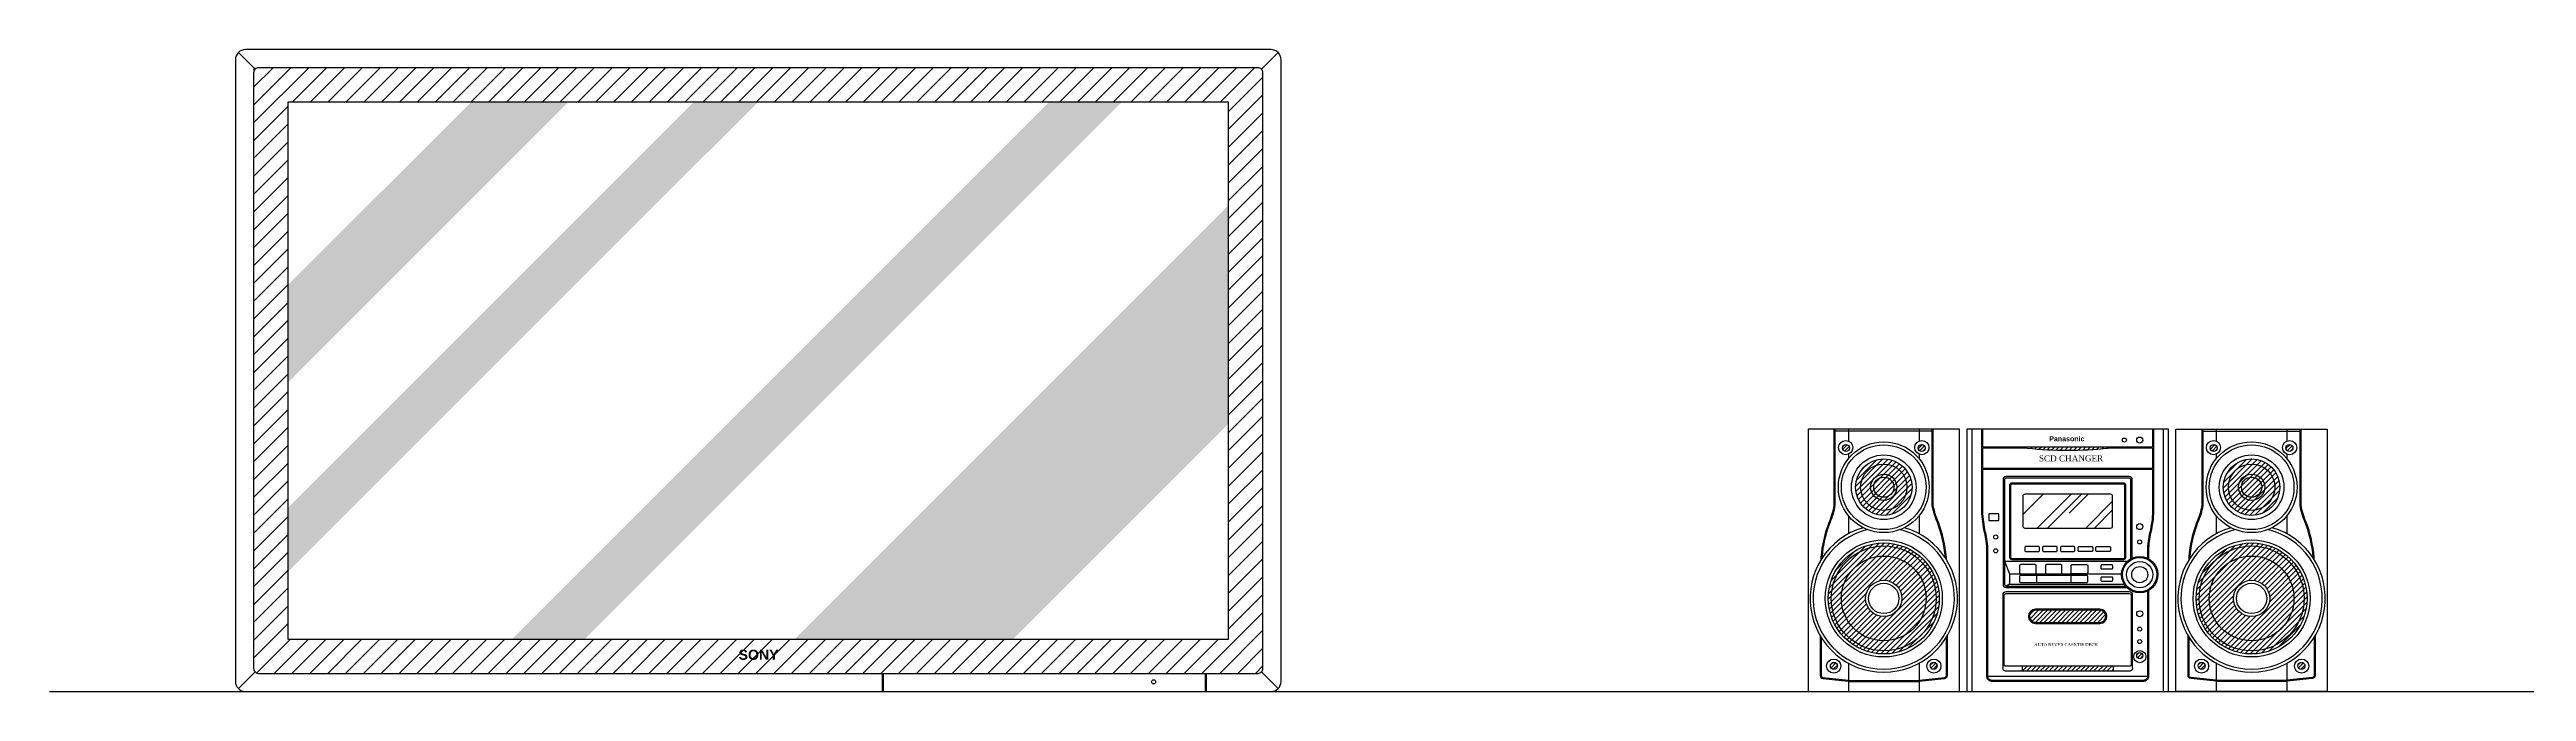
# Model space of a CAD drawing. Header units: millimetres. Extents: x 4513 to 24862, y 3359 to 11488.
# Drawn here: x 4513 to 6967, y 3380 to 4016 of the extents above; entities that cross this region are included whole.
import ezdxf
from ezdxf.enums import TextEntityAlignment as Align

# ---------------------------------------------------------------- set-up
doc = ezdxf.new("R2010")
doc.units = ezdxf.units.MM
doc.layers.add('dwgmodels.com', color=169, linetype='Continuous')
doc.styles.add('HT2', font='swisseb.ttf')
doc.styles.add('STYLE4', font='dutcheb.ttf')
doc.styles.add('STYLE5', font='dutchi.ttf')
pattern_1 = [(45, (-46456.77, 7654.593), (-2.65165043, 2.65165043), [])]
pattern_2 = [(45, (-46456.7701, 7654.593), (-1.76776695, 1.76776695), [])]
pattern_3 = [(45, (-46456.77, 7654.593), (-2.2097087, 2.2097087), [])]

msp = doc.modelspace()

# ---------------------------------------------------------------- hatches: boundary and pattern name
h = msp.add_hatch()
h.set_pattern_fill('ANSI31,_O', color=256, scale=100)
h.set_pattern_definition([(45, (-12513.356, 1882.48), (-8.838835, 8.838835), [])])
h.paths.add_polyline_path([(4715.1, 3998.2), (5715.1, 3998.2), (5715.1, 3398.2), (4715.1, 3398.2)])
h.paths.add_polyline_path([(4749.1, 3432.2), (5681.1, 3432.2), (5681.1, 3964.2), (4749.1, 3964.2)], flags=16)
h.paths.add_polyline_path([(5188.6, 3408.7), (5242.2, 3408.7), (5242.2, 3424.5), (5188.6, 3424.5)], flags=24)
h = msp.add_hatch()
h.set_pattern_fill('AR-SAND,_O', color=256, scale=5)
h.set_pattern_definition([(37.5, (-46514.828, 8725.418), (-0.3149668, 9.6341188), [0, -7.6, 0, -8.5, 0, -8.125]), (7.5, (-46514.828, 8725.418), (8.8488835, 14.1107303), [0, -4.1, 0, -6.85, 0, -2.625]), (327.5, (-46520.978, 8725.418), (15.5707093, 0.0282953), [0, -2.5, 0, -9, 0, -11.75]), (317.5, (-46520.978, 8725.418), (15.030633, 4.3883778), [0, -1.25, 0, -5.9, 0, -6.75])])
h.paths.add_polyline_path([(5027.1, 3964.2), (4930.5, 3964.2), (4749.1, 3782.9), (4749.1, 3686.2)])
h.paths.add_polyline_path([(5214.8, 3964.2), (5151.1, 3964.2), (4749.1, 3562.2), (4749.1, 3498.6)])
h.paths.add_polyline_path([(5575.4, 3964.2), (5503.3, 3964.2), (4971.3, 3432.2), (5043.4, 3432.2)])
h.paths.add_polyline_path([(5681.1, 3645.7), (5681.1, 3862.1), (5251.3, 3432.2), (5467.6, 3432.2)])
h = msp.add_hatch()
h.set_pattern_fill('ANSI31,_O', color=256, scale=20)
h.set_pattern_definition(pattern_2)
h.paths.add_polyline_path([(6289.2, 3621.5, 1), (6296.2, 3621.5, 1)])
h = msp.add_hatch()
h.set_pattern_fill('ANSI31,_O', color=256, scale=30)
h.set_pattern_definition(pattern_1)
edge = h.paths.add_edge_path()
edge.add_arc((6330.2, 3582.6), 28, 0, 360)
h = msp.add_hatch()
h.set_pattern_fill('ANSI31,_O', color=256, scale=20)
h.set_pattern_definition(pattern_2)
h.paths.add_polyline_path([(6371.2, 3621.5, 1), (6364.2, 3621.5, 1)])
h = msp.add_hatch()
h.set_pattern_fill('ANSI31,_O', color=256, scale=25)
h.set_pattern_definition(pattern_3)
h.paths.add_polyline_path([(6552.4, 3621.2), (6552.4, 3622.2), (6472.4, 3622.2), (6472.4, 3621.2, 0.052758)])
h = msp.add_hatch()
h.set_pattern_fill('ANSI31,_O', color=256, scale=20)
h.set_pattern_definition(pattern_2)
h.paths.add_polyline_path([(6660.6, 3621.5, 1), (6653.6, 3621.5, 1)])
h = msp.add_hatch()
h.set_pattern_fill('ANSI31,_O', color=256, scale=30)
h.set_pattern_definition(pattern_1)
edge = h.paths.add_edge_path()
edge.add_arc((6694.6, 3582.6), 28, 0, 360)
h = msp.add_hatch()
h.set_pattern_fill('ANSI31,_O', color=256, scale=20)
h.set_pattern_definition(pattern_2)
h.paths.add_polyline_path([(6728.6, 3621.5, 1), (6735.6, 3621.5, 1)])
h = msp.add_hatch()
h.set_pattern_fill('AR-RROOF,_O', color=256, scale=40, angle=45)
h.set_pattern_definition([(45, (-46446.49, 7747.575), (33.941125, 90.509668), [600, -80, 200, -40]), (45, (-46423.01, 7799.335), (-65.90235, 9.33381), [120, -13.2, 240, -30]), (45, (-46456.388, 7785.76), (128.127749, 166.028672), [320, -56, 160, -40])])
h.paths.add_polyline_path([(6469.9, 3575.7, 0.414214), (6467.9, 3573.7), (6467.9, 3544.1, 0.414214), (6469.9, 3542.1), (6554.9, 3542.1, 0.414214), (6556.9, 3544.1), (6556.9, 3573.7, 0.414214), (6554.9, 3575.7)])
h = msp.add_hatch()
h.set_pattern_fill('ANSI31,_O', color=256, scale=30)
h.set_pattern_definition(pattern_1)
edge = h.paths.add_edge_path()
edge.add_arc((6330.2, 3472.4), 55, 0, 360)
edge = h.paths.add_edge_path(flags=17)
edge.add_arc((6330.2, 3472.4), 18, 0, 360)
h = msp.add_hatch()
h.set_pattern_fill('ANSI31,_O', color=256, scale=30)
h.set_pattern_definition(pattern_1)
edge = h.paths.add_edge_path()
edge.add_arc((6694.6, 3472.4), 55, 0, 360)
edge = h.paths.add_edge_path(flags=17)
edge.add_arc((6694.6, 3472.4), 18, 0, 360)
h = msp.add_hatch()
h.set_pattern_fill('ANSI31,_O', color=256, scale=25)
h.set_pattern_definition(pattern_3)
h.paths.add_polyline_path([(6544.4, 3448.7, 0.980188), (6544.4, 3460.7), (6480.4, 3460.7, 0.980188), (6480.4, 3448.7)])
h = msp.add_hatch()
h.set_pattern_fill('ANSI31,_O', color=256, scale=20)
h.set_pattern_definition(pattern_2)
h.paths.add_polyline_path([(6586.8, 3415.7, 1), (6580.8, 3415.7, 1)])
h = msp.add_hatch()
h.set_pattern_fill('ANSI31,_O', color=256, scale=20)
h.set_pattern_definition(pattern_2)
h.paths.add_polyline_path([(6277.3, 3405.6, 1), (6284.3, 3405.6, 1)])
h = msp.add_hatch()
h.set_pattern_fill('ANSI31,_O', color=256, scale=20)
h.set_pattern_definition(pattern_2)
h.paths.add_polyline_path([(6383.1, 3405.6, 1), (6376.1, 3405.6, 1)])
h = msp.add_hatch()
h.set_pattern_fill('ANSI31,_O', color=256, scale=25)
h.set_pattern_definition(pattern_3)
h.paths.add_polyline_path([(6467.2, 3405.2), (6467.2, 3400.2), (6557.6, 3400.2), (6557.6, 3405.2)])
h = msp.add_hatch()
h.set_pattern_fill('ANSI31,_O', color=256, scale=20)
h.set_pattern_definition(pattern_2)
h.paths.add_polyline_path([(6648.7, 3405.6, 1), (6641.7, 3405.6, 1)])
h = msp.add_hatch()
h.set_pattern_fill('ANSI31,_O', color=256, scale=20)
h.set_pattern_definition(pattern_2)
h.paths.add_polyline_path([(6740.5, 3405.6, 1), (6747.5, 3405.6, 1)])

# ---------------------------------------------------------------- linework, layer by layer
for p, q in [((4716.6, 3996.8), (4700.1, 4013.3)), ((5713.7, 3996.8), (5730.2, 4013.3)), ((6405.2, 3640.2), (6255.2, 3640.2)), ((6255.2, 3640.2), (6255.2, 3380.2)), ((6378.2, 3638.2), (6282.2, 3638.2)), ((6295.2, 3640.2), (6295.2, 3628.2)), ((6365.2, 3640.2), (6365.2, 3628.2)), ((6405.2, 3380.2), (6405.2, 3640.2)), ((6612.4, 3640.2), (6412.4, 3640.2)), ((6412.4, 3640.2), (6412.4, 3380.2)), ((6417.4, 3640.2), (6417.4, 3380.2)), ((6607.4, 3380.2), (6607.4, 3640.2)), ((6612.4, 3380.2), (6612.4, 3640.2)), ((6619.6, 3640.2), (6769.6, 3640.2)), ((6619.6, 3380.2), (6619.6, 3640.2)), ((6646.6, 3638.2), (6742.6, 3638.2)), ((6659.6, 3640.2), (6659.6, 3628.2)), ((6729.6, 3640.2), (6729.6, 3628.2)), ((6769.6, 3640.2), (6769.6, 3380.2)), ((6295.2, 3615.3), (6295.2, 3610.9)), ((6365.2, 3615.3), (6365.2, 3610.9)), ((6596.4, 3622.2), (6428.4, 3622.2)), ((6472.4, 3621.2), (6428.4, 3621.2)), ((6472.4, 3621.2), (6472.4, 3622.2)), ((6552.4, 3621.2), (6552.4, 3622.2)), ((6596.4, 3621.2), (6552.4, 3621.2)), ((6659.6, 3615.3), (6659.6, 3610.9)), ((6729.6, 3615.3), (6729.6, 3610.9)), ((6596.4, 3601.2), (6428.4, 3601.2)), ((6596.4, 3600.2), (6428.4, 3600.2)), ((6295.2, 3554.3), (6295.2, 3536.4)), ((6365.2, 3554.3), (6365.2, 3536.4)), ((6659.6, 3554.3), (6659.6, 3536.4)), ((6729.6, 3554.3), (6729.6, 3536.4)), ((6449.9, 3509.2), (6454.9, 3496.7)), ((6449.9, 3509.2), (6571.6, 3509.2)), ((6454.9, 3486.7), (6451.4, 3484.7)), ((6454.9, 3496.7), (6454.9, 3486.7)), ((6454.9, 3496.7), (6565.9, 3496.7)), ((6454.9, 3486.7), (6568.4, 3486.7)), ((6481.6, 3495.3), (6481.6, 3488.2)), ((6515.5, 3495.3), (6515.5, 3488.2)), ((4716.6, 3399.7), (4700.1, 3383.2)), ((5337.8, 3398.2), (5337.8, 3380.2)), ((5338.8, 3398.2), (5338.8, 3380.2)), ((5657.8, 3398.2), (5657.8, 3380.2)), ((5658.8, 3398.2), (5658.8, 3380.2)), ((5713.7, 3399.7), (5730.2, 3383.2)), ((6295.2, 3408.3), (6295.2, 3380.2)), ((6365.2, 3408.3), (6365.2, 3380.2)), ((6591.4, 3395), (6433.4, 3395)), ((6467.2, 3405.2), (6467.2, 3400.2)), ((6557.6, 3405.2), (6557.6, 3400.2)), ((6659.6, 3408.3), (6659.6, 3380.2)), ((6729.6, 3408.3), (6729.6, 3380.2)), ((6255.2, 3380.2), (6405.2, 3380.2)), ((6412.4, 3380.2), (6612.4, 3380.2)), ((6769.6, 3380.2), (6619.6, 3380.2))]:
    msp.add_line(p, q)
for points in [[(4707.1, 3380.2), (5723.1, 3380.2, 0.414214), (5733.1, 3390.2), (5733.1, 4006.2, 0.414214), (5723.1, 4016.2), (4707.1, 4016.2, 0.414214), (4697.1, 4006.2), (4697.1, 3390.2, 0.414214)], [(4720.1, 3398.2), (5710.1, 3398.2, 0.414214), (5715.1, 3403.2), (5715.1, 3993.2, 0.414214), (5710.1, 3998.2), (4720.1, 3998.2, 0.414214), (4715.1, 3993.2), (4715.1, 3403.2, 0.414214)], [(6567.9, 3586.7), (6456.9, 3586.7, 0.414214), (6454.9, 3584.7), (6454.9, 3513.1, 0.414214), (6456.9, 3511.1), (6567.9, 3511.1, 0.414214), (6569.9, 3513.1), (6569.9, 3584.7, 0.414214)], [(6567.9, 3585.7), (6456.9, 3585.7, 0.414214), (6455.9, 3584.7), (6455.9, 3513.1, 0.414214), (6456.9, 3512.1), (6567.9, 3512.1, 0.414214), (6568.9, 3513.1), (6568.9, 3584.7, 0.414214)], [(6554.9, 3575.7), (6469.9, 3575.7, 0.414214), (6467.9, 3573.7), (6467.9, 3544.1, 0.414214), (6469.9, 3542.1), (6554.9, 3542.1, 0.414214), (6556.9, 3544.1), (6556.9, 3573.7, 0.414214)], [(6434.8, 3549.5), (6443.5, 3549.5, 0.414214), (6444.1, 3550.1), (6444.1, 3555.6, 0.414214), (6443.5, 3556.2), (6434.8, 3556.2, 0.414214), (6434.2, 3555.6), (6434.2, 3550.1, 0.414214)], [(6471, 3518.8), (6483.4, 3518.8, 0.414214), (6484.4, 3519.8), (6484.4, 3522.9, 0.414214), (6483.4, 3523.9), (6471, 3523.9, 0.414214), (6470, 3522.9), (6470, 3519.8, 0.414214)], [(6488.6, 3518.8), (6501, 3518.8, 0.414214), (6502, 3519.8), (6502, 3522.9, 0.414214), (6501, 3523.9), (6488.6, 3523.9, 0.414214), (6487.6, 3522.9), (6487.6, 3519.8, 0.414214)], [(6506.2, 3518.8), (6518.6, 3518.8, 0.414214), (6519.6, 3519.8), (6519.6, 3522.9, 0.414214), (6518.6, 3523.9), (6506.2, 3523.9, 0.414214), (6505.2, 3522.9), (6505.2, 3519.8, 0.414214)], [(6536.2, 3518.8), (6523.7, 3518.8, -0.414214), (6522.7, 3519.8), (6522.7, 3522.9, -0.414214), (6523.7, 3523.9), (6536.2, 3523.9, -0.414214), (6537.2, 3522.9), (6537.2, 3519.8, -0.414214)], [(6553.8, 3518.8), (6541.3, 3518.8, -0.414214), (6540.3, 3519.8), (6540.3, 3522.9, -0.414214), (6541.3, 3523.9), (6553.8, 3523.9, -0.414214), (6554.8, 3522.9), (6554.8, 3519.8, -0.414214)], [(6465.8, 3496.7), (6480.3, 3496.7, 0.414214), (6481.3, 3497.7), (6481.3, 3504.9, 0.414214), (6480.3, 3505.9), (6465.8, 3505.9, 0.414214), (6464.8, 3504.9), (6464.8, 3497.7, 0.414214)], [(6465.8, 3488.2), (6531.2, 3488.2, 0.414214), (6532.2, 3489.2), (6532.2, 3494.3, 0.414214), (6531.2, 3495.3), (6465.8, 3495.3, 0.414214), (6464.8, 3494.3), (6464.8, 3489.2, 0.414214)], [(6491.3, 3496.7), (6505.7, 3496.7, 0.414214), (6506.7, 3497.7), (6506.7, 3504.9, 0.414214), (6505.7, 3505.9), (6491.3, 3505.9, 0.414214), (6490.3, 3504.9), (6490.3, 3497.7, 0.414214)], [(6531.2, 3496.7), (6516.8, 3496.7, -0.414214), (6515.8, 3497.7), (6515.8, 3504.9, -0.414214), (6516.8, 3505.9), (6531.2, 3505.9, -0.414214), (6532.2, 3504.9), (6532.2, 3497.7, -0.414214)], [(6546.2, 3501.6), (6556.2, 3501.6, 0.414214), (6557, 3502.4), (6557, 3504.9, 0.414214), (6556.2, 3505.7), (6546.2, 3505.7, 0.414214), (6545.4, 3504.9), (6545.4, 3502.4, 0.414214)], [(6546.2, 3489.5), (6556.2, 3489.5, 0.414214), (6557, 3490.3), (6557, 3492.8, 0.414214), (6556.2, 3493.6), (6546.2, 3493.6, 0.414214), (6545.4, 3492.8), (6545.4, 3490.3, 0.414214)], [(6451.4, 3479.2), (6573.4, 3479.2, -0.414214), (6576.4, 3476.2), (6576.4, 3404.2, -0.485333), (6573.4, 3400.2), (6451.4, 3400.2, -0.485333), (6448.4, 3404.2), (6448.4, 3476.2, -0.414214)], [(6451.4, 3477.2), (6573.4, 3477.2, -0.414214), (6575.4, 3475.2), (6575.4, 3408.1, -0.500722), (6573.4, 3405.2), (6451.4, 3405.2, -0.500722), (6449.4, 3408.1), (6449.4, 3475.2, -0.414214)], [(6544.4, 3447.7, 0.981644), (6544.4, 3461.7), (6480.4, 3461.7, 0.981644), (6480.4, 3447.7)], [(6544.4, 3448.7, 0.980188), (6544.4, 3460.7), (6480.4, 3460.7, 0.980188), (6480.4, 3448.7)]]:
    msp.add_lwpolyline(points, format="xyb", close=True)
msp.add_lwpolyline([(4749.1, 3432.2), (5681.1, 3432.2), (5681.1, 3964.2), (4749.1, 3964.2)], close=True)
for points in [[(6268.2, 3510.9), (6268.2, 3513.4, -0.066662), (6276.1, 3548, 0.061923), (6281.2, 3564.7), (6281.2, 3640.2)], [(6269.2, 3512.5), (6269.2, 3513.3, -0.066517), (6277, 3547.6, 0.062116), (6282.2, 3564.6), (6282.2, 3640.2)], [(6391.2, 3512.5), (6391.2, 3513.3, 0.066517), (6383.4, 3547.6, -0.062116), (6378.2, 3564.6), (6378.2, 3640.2)], [(6392.2, 3510.9), (6392.2, 3513.4, 0.066662), (6384.3, 3548, -0.061923), (6379.2, 3564.7), (6379.2, 3640.2)], [(6592.4, 3480.2), (6592.4, 3395.2, -0.414214), (6587.4, 3390.2), (6437.4, 3390.2, -0.414214), (6432.4, 3395.2), (6432.4, 3518.2, 0.054483), (6430.6, 3535.4, -0.043199), (6427.4, 3556.1), (6427.4, 3640.2)], [(6597.4, 3640.2), (6597.4, 3556.1, -0.043199), (6594.2, 3535.4, 0.054483), (6592.4, 3518.2), (6592.4, 3511.8)], [(6632.6, 3510.9), (6632.6, 3513.4, -0.066662), (6640.5, 3548, 0.061923), (6645.6, 3564.7), (6645.6, 3640.2)], [(6633.6, 3512.5), (6633.6, 3513.3, -0.066517), (6641.4, 3547.6, 0.062116), (6646.6, 3564.6), (6646.6, 3640.2)], [(6755.6, 3512.5), (6755.6, 3513.3, 0.066517), (6747.8, 3547.6, -0.062116), (6742.6, 3564.6), (6742.6, 3640.2)], [(6756.6, 3510.9), (6756.6, 3513.4, 0.066662), (6748.7, 3548, -0.061923), (6743.6, 3564.7), (6743.6, 3640.2)], [(6591.4, 3479.7), (6591.4, 3395.2, -0.414214), (6587.4, 3391.2), (6437.4, 3391.2, -0.414214), (6433.4, 3395.2), (6433.4, 3518.2, 0.054517), (6431.6, 3535.6, -0.043157), (6428.4, 3556.2), (6428.4, 3600.2)], [(6576.4, 3512.4), (6576.4, 3590.2, 0.414214), (6573.4, 3593.2), (6451.4, 3593.2, 0.414214), (6448.4, 3590.2), (6448.4, 3486.2, 0.414214), (6451.4, 3483.2), (6571.1, 3483.2)], [(6574.9, 3511.6), (6574.9, 3590.2, 0.414214), (6573.4, 3591.7), (6451.4, 3591.7, 0.414214), (6449.9, 3590.2), (6449.9, 3486.2, 0.414214), (6451.4, 3484.7), (6569.7, 3484.7)], [(6596.4, 3600.2), (6596.4, 3556.2, -0.043157), (6593.2, 3535.6, 0.054517), (6591.4, 3518.2), (6591.4, 3512.3)], [(6267.2, 3435.5), (6267.2, 3396, 0.385314), (6269.9, 3393), (6295, 3390.3, 0.024922), (6295.3, 3390.2), (6365, 3390.2, 0.024922), (6365.3, 3390.3), (6390.5, 3393, 0.385314), (6393.2, 3396), (6393.2, 3435.5)], [(6268.2, 3433.8), (6268.2, 3396, 0.385821), (6270, 3394), (6295.1, 3391.3, 0.02448), (6295.3, 3391.2), (6365, 3391.2, 0.02448), (6365.2, 3391.3), (6390.4, 3394, 0.385821), (6392.2, 3396), (6392.2, 3433.8)], [(6757.6, 3435.5), (6757.6, 3396, -0.385314), (6754.9, 3393), (6729.7, 3390.3, -0.024922), (6729.4, 3390.2), (6659.7, 3390.2, -0.024922), (6659.4, 3390.3), (6634.3, 3393, -0.385314), (6631.6, 3396), (6631.6, 3435.5)], [(6756.6, 3433.8), (6756.6, 3396, -0.385821), (6754.8, 3394), (6729.6, 3391.3, -0.02448), (6729.4, 3391.2), (6659.7, 3391.2, -0.02448), (6659.5, 3391.3), (6634.4, 3394, -0.385821), (6632.6, 3396), (6632.6, 3433.8)]]:
    msp.add_lwpolyline(points, format="xyb")
for points in [[(6428.4, 3622.2), (6428.4, 3640.2)], [(6596.4, 3640.2), (6596.4, 3622.2)], [(6428.4, 3601.2), (6428.4, 3621.2)], [(6596.4, 3621.2), (6596.4, 3601.2)]]:
    msp.add_lwpolyline(points)
for centre, radius in [((6583.8, 3629.3), 3), ((6330.2, 3582.6), 45), ((6292.5, 3621.8), 7), ((6330.2, 3582.6), 42), ((6292.7, 3621.5), 3.5), ((6330.2, 3582.6), 32), ((6330.2, 3582.6), 28), ((6367.9, 3621.8), 7), ((6367.7, 3621.5), 3.5), ((6568.6, 3629.3), 2), ((6694.6, 3582.6), 45), ((6656.8, 3621.8), 7), ((6694.6, 3582.6), 42), ((6657.1, 3621.5), 3.5), ((6694.6, 3582.6), 32), ((6694.6, 3582.6), 28), ((6732.3, 3621.8), 7), ((6732.1, 3621.5), 3.5), ((6330.2, 3582.6), 23), ((6330.2, 3582.6), 13), ((6330.2, 3582.6), 10), ((6694.6, 3582.6), 23), ((6694.6, 3582.6), 13), ((6694.6, 3582.6), 10), ((6441.1, 3533.3), 2), ((6583.8, 3543.6), 3), ((6330.2, 3472.4), 58), ((6330.2, 3472.4), 55), ((6330.2, 3472.4), 52), ((6330.2, 3472.4), 42), ((6441.1, 3519.6), 2), ((6583.8, 3496), 18), ((6583.8, 3496), 17), ((6583.8, 3528.4), 2), ((6694.6, 3472.4), 58), ((6694.6, 3472.4), 55), ((6694.6, 3472.4), 52), ((6694.6, 3472.4), 42), ((6330.2, 3472.4), 18), ((6330.2, 3472.4), 15), ((6583.8, 3496), 13), ((6583.8, 3496), 8), ((6694.6, 3472.4), 18), ((6694.6, 3472.4), 15), ((6583.8, 3457.2), 3), ((6583.8, 3442), 2), ((6280.6, 3405.4), 7), ((6379.8, 3405.4), 7), ((6583.8, 3414.7), 6), ((6583.8, 3415.7), 3), ((6583.8, 3429.7), 2), ((6645, 3405.4), 7), ((6744.2, 3405.4), 7), ((5606.8, 3389.8), 2), ((6280.8, 3405.6), 3.5), ((6379.6, 3405.6), 3.5), ((6645.2, 3405.6), 3.5), ((6744, 3405.6), 3.5)]:
    msp.add_circle(centre, radius)
for centre, radius, start, end in [((6512.4, 3999.3), 380.1, 263.9599, 276.0401), ((6330.2, 3472.4), 73, 106.2016, 73.7984), ((6330.2, 3472.4), 70, 103.1843, 76.8157), ((6694.6, 3472.4), 73, 106.2016, 73.7984), ((6694.6, 3472.4), 70, 103.1843, 76.8157)]:
    msp.add_arc(centre, radius, start, end)
at = {"layer": 'dwgmodels.com'}
msp.add_line((4513, 3380.2), (24839.2, 3380.2), dxfattribs=at)

# ---------------------------------------------------------------- texts
for s, height, style, p in [('Panasonic', 5, 'HT2', (6494.1, 3628.1)), ('SCD CHANGER', 6, 'STYLE5', (6483.9, 3608.2))]:
    msp.add_text(s, height=height, dxfattribs=dict(style=style)).set_placement(p)
for s, height, style, p in [('SONY', 10, 'HT2', (5215.4, 3411.6)), ('AUTO REVER CASNTIE DECK', 3, 'STYLE4', (6510.8, 3425.2))]:
    msp.add_text(s, height=height, dxfattribs=dict(style=style)).set_placement(p, align=Align.CENTER)

doc.saveas('drawing.dxf')
